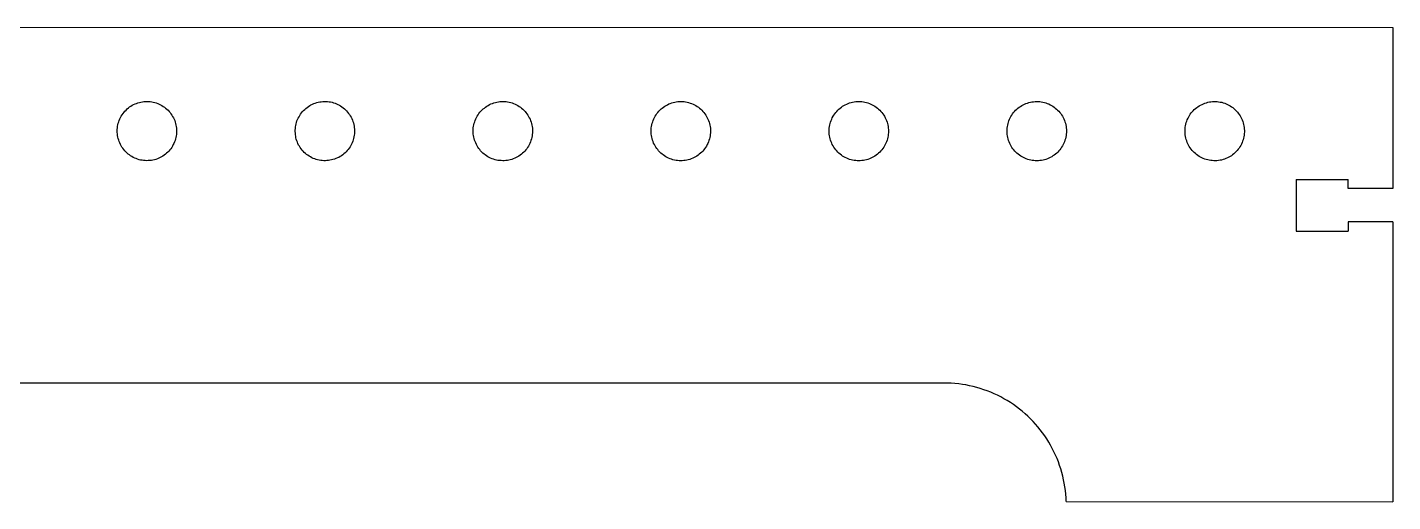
# Model space of a CAD drawing. Extents: x -72 to 72, y -22 to 22.
# Drawn here: x 40.85 to 52.36, y -22 to -18 of the extents above; entities that cross this region are included whole.
import ezdxf

# ---------------------------------------------------------------- set-up
doc = ezdxf.new("R2010")
doc.units = 0
doc.header["$MEASUREMENT"] = 0
doc.layers.get('0').update_dxf_attribs({"linetype": 'CONTINUOUS'})

msp = doc.modelspace()

# ---------------------------------------------------------------- linework, layer by layer
for p, q in [((34.609, -17.999), (52.359, -18)), ((52.359, -18), (52.359, -19.36)), ((41.759, -18.646), (41.771, -18.641)), ((41.771, -18.641), (41.783, -18.636)), ((41.783, -18.636), (41.796, -18.633)), ((41.796, -18.633), (41.808, -18.63)), ((41.808, -18.63), (41.821, -18.627)), ((41.821, -18.627), (41.834, -18.626)), ((41.834, -18.626), (41.847, -18.625)), ((41.847, -18.625), (41.86, -18.625)), ((41.86, -18.625), (41.874, -18.625)), ((41.874, -18.625), (41.887, -18.626)), ((41.887, -18.626), (41.9, -18.628)), ((41.9, -18.628), (41.912, -18.63)), ((41.912, -18.63), (41.925, -18.634)), ((41.925, -18.634), (41.938, -18.637)), ((41.938, -18.637), (41.95, -18.642)), ((41.95, -18.642), (41.962, -18.647)), ((43.254, -18.648), (43.266, -18.643)), ((43.266, -18.643), (43.278, -18.638)), ((43.278, -18.638), (43.29, -18.634)), ((43.29, -18.634), (43.303, -18.631)), ((43.303, -18.631), (43.316, -18.628)), ((43.316, -18.628), (43.329, -18.627)), ((43.329, -18.627), (43.342, -18.625)), ((43.342, -18.625), (43.355, -18.625)), ((43.355, -18.625), (43.368, -18.625)), ((43.368, -18.625), (43.381, -18.626)), ((43.381, -18.626), (43.394, -18.627)), ((43.394, -18.627), (43.407, -18.629)), ((43.407, -18.629), (43.42, -18.632)), ((43.42, -18.632), (43.432, -18.636)), ((43.432, -18.636), (43.445, -18.64)), ((43.445, -18.64), (43.457, -18.645)), ((44.758, -18.646), (44.771, -18.641)), ((44.771, -18.641), (44.783, -18.637)), ((44.783, -18.637), (44.796, -18.633)), ((44.796, -18.633), (44.808, -18.63)), ((44.808, -18.63), (44.821, -18.628)), ((44.821, -18.628), (44.834, -18.626)), ((44.834, -18.626), (44.847, -18.625)), ((44.847, -18.625), (44.86, -18.625)), ((44.86, -18.625), (44.873, -18.625)), ((44.873, -18.625), (44.886, -18.626)), ((44.886, -18.626), (44.899, -18.628)), ((44.899, -18.628), (44.912, -18.631)), ((44.912, -18.631), (44.925, -18.634)), ((44.925, -18.634), (44.937, -18.637)), ((44.937, -18.637), (44.95, -18.642)), ((44.95, -18.642), (44.962, -18.647)), ((46.258, -18.646), (46.27, -18.641)), ((46.27, -18.641), (46.283, -18.637)), ((46.283, -18.637), (46.295, -18.633)), ((46.295, -18.633), (46.308, -18.63)), ((46.308, -18.63), (46.321, -18.628)), ((46.321, -18.628), (46.334, -18.626)), ((46.334, -18.626), (46.347, -18.625)), ((46.347, -18.625), (46.36, -18.625)), ((46.36, -18.625), (46.373, -18.625)), ((46.373, -18.625), (46.386, -18.626)), ((46.386, -18.626), (46.399, -18.628)), ((46.399, -18.628), (46.412, -18.631)), ((46.412, -18.631), (46.425, -18.634)), ((46.425, -18.634), (46.437, -18.638)), ((46.437, -18.638), (46.45, -18.642)), ((46.45, -18.642), (46.462, -18.647)), ((47.757, -18.647), (47.769, -18.642)), ((47.769, -18.642), (47.782, -18.637)), ((47.782, -18.637), (47.794, -18.634)), ((47.794, -18.634), (47.807, -18.63)), ((47.807, -18.63), (47.82, -18.628)), ((47.82, -18.628), (47.833, -18.626)), ((47.833, -18.626), (47.846, -18.625)), ((47.846, -18.625), (47.859, -18.625)), ((47.859, -18.625), (47.872, -18.625)), ((47.872, -18.625), (47.885, -18.626)), ((47.885, -18.626), (47.898, -18.628)), ((47.898, -18.628), (47.911, -18.63)), ((47.911, -18.63), (47.924, -18.634)), ((47.924, -18.634), (47.936, -18.637)), ((47.936, -18.637), (47.949, -18.642)), ((47.949, -18.642), (47.961, -18.647)), ((49.256, -18.647), (49.268, -18.642)), ((49.268, -18.642), (49.281, -18.638)), ((49.281, -18.638), (49.293, -18.634)), ((49.293, -18.634), (49.306, -18.631)), ((49.306, -18.631), (49.319, -18.628)), ((49.319, -18.628), (49.332, -18.627)), ((49.332, -18.627), (49.345, -18.626)), ((49.345, -18.626), (49.358, -18.625)), ((49.358, -18.625), (49.371, -18.625)), ((49.371, -18.625), (49.384, -18.626)), ((49.384, -18.626), (49.397, -18.628)), ((49.397, -18.628), (49.41, -18.63)), ((49.41, -18.63), (49.423, -18.633)), ((49.423, -18.633), (49.435, -18.637)), ((49.435, -18.637), (49.448, -18.641)), ((49.448, -18.641), (49.46, -18.646)), ((50.764, -18.644), (50.776, -18.639)), ((50.776, -18.639), (50.789, -18.635)), ((50.789, -18.635), (50.801, -18.632)), ((50.801, -18.632), (50.814, -18.629)), ((50.814, -18.629), (50.827, -18.627)), ((50.827, -18.627), (50.84, -18.626)), ((50.84, -18.626), (50.853, -18.625)), ((50.853, -18.625), (50.866, -18.625)), ((50.866, -18.625), (50.879, -18.626)), ((50.879, -18.626), (50.892, -18.627)), ((50.892, -18.627), (50.905, -18.63)), ((50.905, -18.63), (50.918, -18.632)), ((50.918, -18.632), (50.931, -18.636)), ((50.931, -18.636), (50.943, -18.64)), ((50.943, -18.64), (50.955, -18.645)), ((41.637, -18.76), (41.643, -18.748)), ((41.643, -18.748), (41.65, -18.737)), ((41.65, -18.737), (41.658, -18.726)), ((41.658, -18.726), (41.666, -18.716)), ((41.666, -18.716), (41.674, -18.706)), ((41.674, -18.706), (41.683, -18.697)), ((41.683, -18.697), (41.693, -18.688)), ((41.693, -18.688), (41.703, -18.679)), ((41.703, -18.679), (41.713, -18.671)), ((41.713, -18.671), (41.724, -18.664)), ((41.724, -18.664), (41.735, -18.657)), ((41.735, -18.657), (41.747, -18.651)), ((41.747, -18.651), (41.759, -18.646)), ((41.962, -18.647), (41.974, -18.653)), ((41.974, -18.653), (41.985, -18.659)), ((41.985, -18.659), (41.996, -18.666)), ((41.996, -18.666), (42.007, -18.673)), ((42.007, -18.673), (42.017, -18.681)), ((42.017, -18.681), (42.027, -18.69)), ((42.027, -18.69), (42.037, -18.699)), ((42.037, -18.699), (42.046, -18.708)), ((42.046, -18.708), (42.054, -18.718)), ((42.054, -18.718), (42.062, -18.729)), ((42.062, -18.729), (42.069, -18.74)), ((42.069, -18.74), (42.076, -18.751)), ((42.076, -18.751), (42.082, -18.762)), ((43.134, -18.765), (43.141, -18.753)), ((43.141, -18.753), (43.147, -18.742)), ((43.147, -18.742), (43.154, -18.731)), ((43.154, -18.731), (43.162, -18.72)), ((43.162, -18.72), (43.171, -18.71)), ((43.171, -18.71), (43.179, -18.701)), ((43.179, -18.701), (43.189, -18.692)), ((43.189, -18.692), (43.199, -18.683)), ((43.199, -18.683), (43.209, -18.675)), ((43.209, -18.675), (43.22, -18.667)), ((43.22, -18.667), (43.231, -18.66)), ((43.231, -18.66), (43.242, -18.654)), ((43.242, -18.654), (43.254, -18.648)), ((43.457, -18.645), (43.469, -18.65)), ((43.469, -18.65), (43.481, -18.656)), ((43.481, -18.656), (43.492, -18.663)), ((43.492, -18.663), (43.503, -18.67)), ((43.503, -18.67), (43.513, -18.678)), ((43.513, -18.678), (43.523, -18.686)), ((43.523, -18.686), (43.533, -18.695)), ((43.533, -18.695), (43.542, -18.705)), ((43.542, -18.705), (43.551, -18.714)), ((43.551, -18.714), (43.559, -18.725)), ((43.559, -18.725), (43.566, -18.735)), ((43.566, -18.735), (43.573, -18.746)), ((43.573, -18.746), (43.58, -18.758)), ((43.58, -18.758), (43.586, -18.769)), ((44.637, -18.76), (44.643, -18.749)), ((44.643, -18.749), (44.65, -18.738)), ((44.65, -18.738), (44.657, -18.727)), ((44.657, -18.727), (44.666, -18.716)), ((44.666, -18.716), (44.674, -18.707)), ((44.674, -18.707), (44.683, -18.697)), ((44.683, -18.697), (44.693, -18.688)), ((44.693, -18.688), (44.703, -18.68)), ((44.703, -18.68), (44.713, -18.672)), ((44.713, -18.672), (44.724, -18.664)), ((44.724, -18.664), (44.735, -18.658)), ((44.735, -18.658), (44.747, -18.651)), ((44.747, -18.651), (44.758, -18.646)), ((44.962, -18.647), (44.974, -18.653)), ((44.974, -18.653), (44.985, -18.659)), ((44.985, -18.659), (44.996, -18.666)), ((44.996, -18.666), (45.007, -18.673)), ((45.007, -18.673), (45.017, -18.681)), ((45.017, -18.681), (45.027, -18.69)), ((45.027, -18.69), (45.037, -18.699)), ((45.037, -18.699), (45.046, -18.709)), ((45.046, -18.709), (45.054, -18.719)), ((45.054, -18.719), (45.062, -18.729)), ((45.062, -18.729), (45.069, -18.74)), ((45.069, -18.74), (45.076, -18.751)), ((45.076, -18.751), (45.082, -18.763)), ((46.137, -18.76), (46.143, -18.749)), ((46.143, -18.749), (46.15, -18.738)), ((46.15, -18.738), (46.157, -18.727)), ((46.157, -18.727), (46.165, -18.717)), ((46.165, -18.717), (46.174, -18.707)), ((46.174, -18.707), (46.183, -18.697)), ((46.183, -18.697), (46.193, -18.688)), ((46.193, -18.688), (46.203, -18.68)), ((46.203, -18.68), (46.213, -18.672)), ((46.213, -18.672), (46.224, -18.665)), ((46.224, -18.665), (46.235, -18.658)), ((46.235, -18.658), (46.247, -18.652)), ((46.247, -18.652), (46.258, -18.646)), ((46.462, -18.647), (46.474, -18.653)), ((46.474, -18.653), (46.485, -18.659)), ((46.485, -18.659), (46.496, -18.666)), ((46.496, -18.666), (46.507, -18.673)), ((46.507, -18.673), (46.517, -18.681)), ((46.517, -18.681), (46.527, -18.69)), ((46.527, -18.69), (46.537, -18.699)), ((46.537, -18.699), (46.546, -18.709)), ((46.546, -18.709), (46.554, -18.719)), ((46.554, -18.719), (46.562, -18.729)), ((46.562, -18.729), (46.569, -18.74)), ((46.569, -18.74), (46.576, -18.751)), ((46.576, -18.751), (46.582, -18.762)), ((47.636, -18.762), (47.642, -18.75)), ((47.642, -18.75), (47.649, -18.739)), ((47.649, -18.739), (47.657, -18.728)), ((47.657, -18.728), (47.665, -18.718)), ((47.665, -18.718), (47.673, -18.708)), ((47.673, -18.708), (47.682, -18.698)), ((47.682, -18.698), (47.692, -18.689)), ((47.692, -18.689), (47.702, -18.681)), ((47.702, -18.681), (47.712, -18.673)), ((47.712, -18.673), (47.723, -18.665)), ((47.723, -18.665), (47.734, -18.659)), ((47.734, -18.659), (47.745, -18.652)), ((47.745, -18.652), (47.757, -18.647)), ((47.961, -18.647), (47.972, -18.652)), ((47.972, -18.652), (47.984, -18.659)), ((47.984, -18.659), (47.995, -18.665)), ((47.995, -18.665), (48.006, -18.673)), ((48.006, -18.673), (48.016, -18.681)), ((48.016, -18.681), (48.026, -18.689)), ((48.026, -18.689), (48.036, -18.698)), ((48.036, -18.698), (48.045, -18.708)), ((48.045, -18.708), (48.053, -18.718)), ((48.053, -18.718), (48.061, -18.728)), ((48.061, -18.728), (48.069, -18.739)), ((48.069, -18.739), (48.075, -18.75)), ((48.075, -18.75), (48.082, -18.762)), ((49.136, -18.763), (49.142, -18.751)), ((49.142, -18.751), (49.149, -18.74)), ((49.149, -18.74), (49.156, -18.729)), ((49.156, -18.729), (49.164, -18.719)), ((49.164, -18.719), (49.172, -18.709)), ((49.172, -18.709), (49.181, -18.699)), ((49.181, -18.699), (49.191, -18.69)), ((49.191, -18.69), (49.201, -18.682)), ((49.201, -18.682), (49.211, -18.673)), ((49.211, -18.673), (49.222, -18.666)), ((49.222, -18.666), (49.233, -18.659)), ((49.233, -18.659), (49.245, -18.653)), ((49.245, -18.653), (49.256, -18.647)), ((49.46, -18.646), (49.471, -18.652)), ((49.471, -18.652), (49.483, -18.658)), ((49.483, -18.658), (49.494, -18.665)), ((49.494, -18.665), (49.505, -18.672)), ((49.505, -18.672), (49.515, -18.68)), ((49.515, -18.68), (49.525, -18.689)), ((49.525, -18.689), (49.535, -18.698)), ((49.535, -18.698), (49.544, -18.707)), ((49.544, -18.707), (49.553, -18.717)), ((49.553, -18.717), (49.561, -18.727)), ((49.561, -18.727), (49.568, -18.738)), ((49.568, -18.738), (49.575, -18.749)), ((49.575, -18.749), (49.581, -18.761)), ((50.634, -18.767), (50.64, -18.755)), ((50.64, -18.755), (50.646, -18.744)), ((50.646, -18.744), (50.653, -18.733)), ((50.653, -18.733), (50.661, -18.722)), ((50.661, -18.722), (50.669, -18.712)), ((50.669, -18.712), (50.678, -18.703)), ((50.678, -18.703), (50.687, -18.693)), ((50.687, -18.693), (50.697, -18.685)), ((50.697, -18.685), (50.707, -18.676)), ((50.707, -18.676), (50.718, -18.669)), ((50.718, -18.669), (50.729, -18.662)), ((50.729, -18.662), (50.74, -18.655)), ((50.74, -18.655), (50.752, -18.649)), ((50.752, -18.649), (50.764, -18.644)), ((50.955, -18.645), (50.967, -18.65)), ((50.967, -18.65), (50.979, -18.656)), ((50.979, -18.656), (50.99, -18.663)), ((50.99, -18.663), (51.001, -18.67)), ((51.001, -18.67), (51.012, -18.677)), ((51.012, -18.677), (51.022, -18.686)), ((51.022, -18.686), (51.032, -18.694)), ((51.032, -18.694), (51.041, -18.704)), ((51.041, -18.704), (51.05, -18.714)), ((51.05, -18.714), (51.058, -18.724)), ((51.058, -18.724), (51.065, -18.734)), ((51.065, -18.734), (51.073, -18.745)), ((51.073, -18.745), (51.079, -18.757)), ((51.079, -18.757), (51.085, -18.768)), ((41.609, -18.86), (41.61, -18.847)), ((41.609, -18.873), (41.609, -18.86)), ((41.609, -18.886), (41.609, -18.873)), ((41.61, -18.847), (41.612, -18.834)), ((41.612, -18.834), (41.615, -18.821)), ((41.615, -18.821), (41.618, -18.808)), ((41.618, -18.808), (41.622, -18.796)), ((41.622, -18.796), (41.626, -18.784)), ((41.626, -18.784), (41.631, -18.772)), ((41.631, -18.772), (41.637, -18.76)), ((42.082, -18.762), (42.088, -18.774)), ((42.088, -18.774), (42.093, -18.786)), ((42.093, -18.786), (42.097, -18.799)), ((42.097, -18.799), (42.101, -18.811)), ((42.101, -18.811), (42.104, -18.824)), ((42.104, -18.824), (42.106, -18.837)), ((42.106, -18.837), (42.108, -18.85)), ((42.108, -18.85), (42.109, -18.863)), ((42.109, -18.863), (42.109, -18.876)), ((43.109, -18.866), (43.11, -18.852)), ((43.109, -18.879), (43.109, -18.866)), ((43.11, -18.852), (43.111, -18.839)), ((43.111, -18.839), (43.114, -18.827)), ((43.114, -18.827), (43.116, -18.814)), ((43.116, -18.814), (43.12, -18.801)), ((43.12, -18.801), (43.124, -18.789)), ((43.124, -18.789), (43.129, -18.777)), ((43.129, -18.777), (43.134, -18.765)), ((43.586, -18.769), (43.591, -18.782)), ((43.591, -18.782), (43.595, -18.794)), ((43.595, -18.794), (43.599, -18.806)), ((43.599, -18.806), (43.603, -18.819)), ((43.603, -18.819), (43.605, -18.832)), ((43.605, -18.832), (43.607, -18.845)), ((43.607, -18.845), (43.608, -18.858)), ((43.608, -18.858), (43.609, -18.871)), ((43.609, -18.871), (43.609, -18.884)), ((44.609, -18.86), (44.61, -18.847)), ((44.609, -18.873), (44.609, -18.86)), ((44.609, -18.887), (44.609, -18.873)), ((44.61, -18.847), (44.612, -18.834)), ((44.612, -18.834), (44.615, -18.822)), ((44.615, -18.822), (44.618, -18.809)), ((44.618, -18.809), (44.622, -18.796)), ((44.622, -18.796), (44.626, -18.784)), ((44.626, -18.784), (44.631, -18.772)), ((44.631, -18.772), (44.637, -18.76)), ((45.082, -18.763), (45.088, -18.774)), ((45.088, -18.774), (45.093, -18.786)), ((45.093, -18.786), (45.097, -18.799)), ((45.097, -18.799), (45.101, -18.811)), ((45.101, -18.811), (45.104, -18.824)), ((45.104, -18.824), (45.106, -18.837)), ((45.106, -18.837), (45.108, -18.85)), ((45.108, -18.85), (45.109, -18.863)), ((45.109, -18.863), (45.109, -18.876)), ((46.109, -18.861), (46.11, -18.848)), ((46.109, -18.874), (46.109, -18.861)), ((46.11, -18.848), (46.112, -18.835)), ((46.112, -18.835), (46.115, -18.822)), ((46.115, -18.822), (46.118, -18.809)), ((46.118, -18.809), (46.122, -18.797)), ((46.122, -18.797), (46.126, -18.784)), ((46.126, -18.784), (46.131, -18.772)), ((46.131, -18.772), (46.137, -18.76)), ((46.582, -18.762), (46.588, -18.774)), ((46.588, -18.774), (46.593, -18.786)), ((46.593, -18.786), (46.597, -18.799)), ((46.597, -18.799), (46.601, -18.811)), ((46.601, -18.811), (46.604, -18.824)), ((46.604, -18.824), (46.606, -18.837)), ((46.606, -18.837), (46.608, -18.85)), ((46.608, -18.85), (46.609, -18.863)), ((46.609, -18.863), (46.609, -18.876)), ((47.609, -18.862), (47.61, -18.849)), ((47.609, -18.875), (47.609, -18.862)), ((47.61, -18.849), (47.612, -18.836)), ((47.612, -18.836), (47.614, -18.823)), ((47.614, -18.823), (47.617, -18.81)), ((47.617, -18.81), (47.621, -18.798)), ((47.621, -18.798), (47.626, -18.785)), ((47.626, -18.785), (47.631, -18.773)), ((47.631, -18.773), (47.636, -18.762)), ((48.082, -18.762), (48.087, -18.773)), ((48.087, -18.773), (48.092, -18.785)), ((48.092, -18.785), (48.097, -18.798)), ((48.097, -18.798), (48.1, -18.81)), ((48.1, -18.81), (48.103, -18.823)), ((48.103, -18.823), (48.106, -18.836)), ((48.106, -18.836), (48.108, -18.849)), ((48.108, -18.849), (48.109, -18.862)), ((48.109, -18.862), (48.109, -18.875)), ((49.109, -18.863), (49.11, -18.85)), ((49.109, -18.876), (49.109, -18.863)), ((49.11, -18.85), (49.112, -18.837)), ((49.112, -18.837), (49.114, -18.824)), ((49.114, -18.824), (49.117, -18.811)), ((49.117, -18.811), (49.121, -18.799)), ((49.121, -18.799), (49.125, -18.787)), ((49.125, -18.787), (49.13, -18.774)), ((49.13, -18.774), (49.136, -18.763)), ((49.581, -18.761), (49.587, -18.772)), ((49.587, -18.772), (49.592, -18.785)), ((49.592, -18.785), (49.596, -18.797)), ((49.596, -18.797), (49.6, -18.809)), ((49.6, -18.809), (49.603, -18.822)), ((49.603, -18.822), (49.606, -18.835)), ((49.606, -18.835), (49.607, -18.848)), ((49.607, -18.848), (49.609, -18.861)), ((49.609, -18.861), (49.609, -18.874)), ((50.609, -18.868), (50.61, -18.855)), ((50.609, -18.881), (50.609, -18.868)), ((50.61, -18.855), (50.611, -18.842)), ((50.611, -18.842), (50.613, -18.829)), ((50.613, -18.829), (50.616, -18.816)), ((50.616, -18.816), (50.619, -18.803)), ((50.619, -18.803), (50.624, -18.791)), ((50.624, -18.791), (50.628, -18.779)), ((50.628, -18.779), (50.634, -18.767)), ((51.085, -18.768), (51.09, -18.78)), ((51.09, -18.78), (51.095, -18.793)), ((51.095, -18.793), (51.099, -18.805)), ((51.099, -18.805), (51.102, -18.818)), ((51.102, -18.818), (51.105, -18.83)), ((51.105, -18.83), (51.107, -18.843)), ((51.107, -18.843), (51.108, -18.856)), ((51.108, -18.856), (51.109, -18.87)), ((51.109, -18.87), (51.109, -18.883)), ((41.61, -18.899), (41.609, -18.886)), ((41.612, -18.912), (41.61, -18.899)), ((41.614, -18.925), (41.612, -18.912)), ((41.617, -18.938), (41.614, -18.925)), ((41.621, -18.95), (41.617, -18.938)), ((41.625, -18.963), (41.621, -18.95)), ((41.63, -18.975), (41.625, -18.963)), ((41.635, -18.987), (41.63, -18.975)), ((41.642, -18.998), (41.635, -18.987)), ((42.087, -18.978), (42.081, -18.989)), ((42.092, -18.966), (42.087, -18.978)), ((42.096, -18.953), (42.092, -18.966)), ((42.1, -18.941), (42.096, -18.953)), ((42.103, -18.928), (42.1, -18.941)), ((42.106, -18.915), (42.103, -18.928)), ((42.107, -18.902), (42.106, -18.915)), ((42.109, -18.889), (42.107, -18.902)), ((42.109, -18.876), (42.109, -18.889)), ((43.11, -18.892), (43.109, -18.879)), ((43.111, -18.905), (43.11, -18.892)), ((43.113, -18.918), (43.111, -18.905)), ((43.115, -18.931), (43.113, -18.918)), ((43.118, -18.943), (43.115, -18.931)), ((43.122, -18.956), (43.118, -18.943)), ((43.127, -18.968), (43.122, -18.956)), ((43.132, -18.98), (43.127, -18.968)), ((43.138, -18.992), (43.132, -18.98)), ((43.583, -18.985), (43.577, -18.996)), ((43.589, -18.973), (43.583, -18.985)), ((43.594, -18.961), (43.589, -18.973)), ((43.598, -18.948), (43.594, -18.961)), ((43.601, -18.936), (43.598, -18.948)), ((43.604, -18.923), (43.601, -18.936)), ((43.606, -18.91), (43.604, -18.923)), ((43.608, -18.897), (43.606, -18.91)), ((43.609, -18.884), (43.608, -18.897)), ((44.61, -18.9), (44.609, -18.887)), ((44.612, -18.913), (44.61, -18.9)), ((44.614, -18.925), (44.612, -18.913)), ((44.617, -18.938), (44.614, -18.925)), ((44.621, -18.951), (44.617, -18.938)), ((44.625, -18.963), (44.621, -18.951)), ((44.63, -18.975), (44.625, -18.963)), ((44.636, -18.987), (44.63, -18.975)), ((44.642, -18.999), (44.636, -18.987)), ((45.087, -18.978), (45.081, -18.99)), ((45.092, -18.966), (45.087, -18.978)), ((45.096, -18.953), (45.092, -18.966)), ((45.1, -18.941), (45.096, -18.953)), ((45.103, -18.928), (45.1, -18.941)), ((45.106, -18.915), (45.103, -18.928)), ((45.107, -18.902), (45.106, -18.915)), ((45.109, -18.889), (45.107, -18.902)), ((45.109, -18.876), (45.109, -18.889)), ((46.109, -18.887), (46.109, -18.874)), ((46.11, -18.9), (46.109, -18.887)), ((46.112, -18.913), (46.11, -18.9)), ((46.114, -18.926), (46.112, -18.913)), ((46.117, -18.938), (46.114, -18.926)), ((46.121, -18.951), (46.117, -18.938)), ((46.125, -18.963), (46.121, -18.951)), ((46.13, -18.976), (46.125, -18.963)), ((46.136, -18.987), (46.13, -18.976)), ((46.142, -18.999), (46.136, -18.987)), ((46.587, -18.978), (46.581, -18.989)), ((46.592, -18.966), (46.587, -18.978)), ((46.596, -18.953), (46.592, -18.966)), ((46.6, -18.941), (46.596, -18.953)), ((46.603, -18.928), (46.6, -18.941)), ((46.606, -18.915), (46.603, -18.928)), ((46.607, -18.902), (46.606, -18.915)), ((46.609, -18.889), (46.607, -18.902)), ((46.609, -18.876), (46.609, -18.889)), ((47.609, -18.888), (47.609, -18.875)), ((47.61, -18.901), (47.609, -18.888)), ((47.612, -18.914), (47.61, -18.901)), ((47.614, -18.927), (47.612, -18.914)), ((47.617, -18.94), (47.614, -18.927)), ((47.621, -18.952), (47.617, -18.94)), ((47.626, -18.965), (47.621, -18.952)), ((47.631, -18.977), (47.626, -18.965)), ((47.636, -18.989), (47.631, -18.977)), ((47.642, -19), (47.636, -18.989)), ((48.082, -18.989), (48.075, -19)), ((48.087, -18.977), (48.082, -18.989)), ((48.092, -18.965), (48.087, -18.977)), ((48.097, -18.952), (48.092, -18.965)), ((48.1, -18.94), (48.097, -18.952)), ((48.103, -18.927), (48.1, -18.94)), ((48.106, -18.914), (48.103, -18.927)), ((48.108, -18.901), (48.106, -18.914)), ((48.109, -18.888), (48.108, -18.901)), ((48.109, -18.875), (48.109, -18.888)), ((49.109, -18.889), (49.109, -18.876)), ((49.11, -18.902), (49.109, -18.889)), ((49.112, -18.915), (49.11, -18.902)), ((49.115, -18.928), (49.112, -18.915)), ((49.118, -18.941), (49.115, -18.928)), ((49.122, -18.953), (49.118, -18.941)), ((49.126, -18.966), (49.122, -18.953)), ((49.131, -18.978), (49.126, -18.966)), ((49.137, -18.99), (49.131, -18.978)), ((49.582, -18.988), (49.576, -18.999)), ((49.588, -18.976), (49.582, -18.988)), ((49.593, -18.964), (49.588, -18.976)), ((49.597, -18.951), (49.593, -18.964)), ((49.601, -18.939), (49.597, -18.951)), ((49.604, -18.926), (49.601, -18.939)), ((49.606, -18.913), (49.604, -18.926)), ((49.608, -18.9), (49.606, -18.913)), ((49.609, -18.887), (49.608, -18.9)), ((49.609, -18.874), (49.609, -18.887)), ((50.61, -18.894), (50.609, -18.881)), ((50.611, -18.907), (50.61, -18.894)), ((50.613, -18.92), (50.611, -18.907)), ((50.616, -18.933), (50.613, -18.92)), ((50.619, -18.945), (50.616, -18.933)), ((50.623, -18.958), (50.619, -18.945)), ((50.628, -18.97), (50.623, -18.958)), ((50.633, -18.982), (50.628, -18.97)), ((50.639, -18.994), (50.633, -18.982)), ((51.084, -18.984), (51.078, -18.995)), ((51.09, -18.972), (51.084, -18.984)), ((51.094, -18.959), (51.09, -18.972)), ((51.098, -18.947), (51.094, -18.959)), ((51.102, -18.934), (51.098, -18.947)), ((51.105, -18.922), (51.102, -18.934)), ((51.107, -18.909), (51.105, -18.922)), ((51.108, -18.896), (51.107, -18.909)), ((51.109, -18.883), (51.108, -18.896)), ((41.648, -19.01), (41.642, -18.998)), ((41.656, -19.02), (41.648, -19.01)), ((41.664, -19.031), (41.656, -19.02)), ((41.672, -19.041), (41.664, -19.031)), ((41.681, -19.05), (41.672, -19.041)), ((41.691, -19.059), (41.681, -19.05)), ((41.7, -19.068), (41.691, -19.059)), ((41.711, -19.076), (41.7, -19.068)), ((41.722, -19.083), (41.711, -19.076)), ((41.733, -19.09), (41.722, -19.083)), ((41.744, -19.097), (41.733, -19.09)), ((41.756, -19.102), (41.744, -19.097)), ((41.768, -19.107), (41.756, -19.102)), ((41.959, -19.104), (41.947, -19.109)), ((41.971, -19.098), (41.959, -19.104)), ((41.983, -19.092), (41.971, -19.098)), ((41.994, -19.085), (41.983, -19.092)), ((42.005, -19.078), (41.994, -19.085)), ((42.015, -19.07), (42.005, -19.078)), ((42.025, -19.061), (42.015, -19.07)), ((42.035, -19.052), (42.025, -19.061)), ((42.044, -19.043), (42.035, -19.052)), ((42.052, -19.033), (42.044, -19.043)), ((42.06, -19.023), (42.052, -19.033)), ((42.068, -19.012), (42.06, -19.023)), ((42.075, -19.001), (42.068, -19.012)), ((42.081, -18.989), (42.075, -19.001)), ((43.144, -19.003), (43.138, -18.992)), ((43.151, -19.014), (43.144, -19.003)), ((43.159, -19.025), (43.151, -19.014)), ((43.167, -19.035), (43.159, -19.025)), ((43.176, -19.045), (43.167, -19.035)), ((43.185, -19.054), (43.176, -19.045)), ((43.195, -19.063), (43.185, -19.054)), ((43.205, -19.071), (43.195, -19.063)), ((43.215, -19.079), (43.205, -19.071)), ((43.226, -19.086), (43.215, -19.079)), ((43.237, -19.093), (43.226, -19.086)), ((43.249, -19.099), (43.237, -19.093)), ((43.261, -19.105), (43.249, -19.099)), ((43.464, -19.101), (43.452, -19.107)), ((43.476, -19.096), (43.464, -19.101)), ((43.487, -19.089), (43.476, -19.096)), ((43.498, -19.082), (43.487, -19.089)), ((43.509, -19.075), (43.498, -19.082)), ((43.519, -19.067), (43.509, -19.075)), ((43.529, -19.058), (43.519, -19.067)), ((43.538, -19.049), (43.529, -19.058)), ((43.547, -19.039), (43.538, -19.049)), ((43.556, -19.029), (43.547, -19.039)), ((43.563, -19.018), (43.556, -19.029)), ((43.571, -19.008), (43.563, -19.018)), ((43.577, -18.996), (43.571, -19.008)), ((44.649, -19.01), (44.642, -18.999)), ((44.656, -19.021), (44.649, -19.01)), ((44.664, -19.031), (44.656, -19.021)), ((44.672, -19.041), (44.664, -19.031)), ((44.681, -19.051), (44.672, -19.041)), ((44.691, -19.06), (44.681, -19.051)), ((44.701, -19.068), (44.691, -19.06)), ((44.711, -19.076), (44.701, -19.068)), ((44.722, -19.084), (44.711, -19.076)), ((44.733, -19.091), (44.722, -19.084)), ((44.744, -19.097), (44.733, -19.091)), ((44.756, -19.103), (44.744, -19.097)), ((44.768, -19.108), (44.756, -19.103)), ((44.971, -19.098), (44.959, -19.104)), ((44.983, -19.092), (44.971, -19.098)), ((44.994, -19.085), (44.983, -19.092)), ((45.005, -19.078), (44.994, -19.085)), ((45.015, -19.07), (45.005, -19.078)), ((45.025, -19.062), (45.015, -19.07)), ((45.035, -19.053), (45.025, -19.062)), ((45.044, -19.043), (45.035, -19.053)), ((45.052, -19.033), (45.044, -19.043)), ((45.06, -19.023), (45.052, -19.033)), ((45.068, -19.012), (45.06, -19.023)), ((45.075, -19.001), (45.068, -19.012)), ((45.081, -18.99), (45.075, -19.001)), ((46.149, -19.01), (46.142, -18.999)), ((46.156, -19.021), (46.149, -19.01)), ((46.164, -19.031), (46.156, -19.021)), ((46.172, -19.041), (46.164, -19.031)), ((46.181, -19.051), (46.172, -19.041)), ((46.191, -19.06), (46.181, -19.051)), ((46.201, -19.068), (46.191, -19.06)), ((46.211, -19.076), (46.201, -19.068)), ((46.222, -19.084), (46.211, -19.076)), ((46.233, -19.091), (46.222, -19.084)), ((46.244, -19.097), (46.233, -19.091)), ((46.256, -19.103), (46.244, -19.097)), ((46.268, -19.108), (46.256, -19.103)), ((46.471, -19.098), (46.46, -19.104)), ((46.483, -19.092), (46.471, -19.098)), ((46.494, -19.085), (46.483, -19.092)), ((46.505, -19.078), (46.494, -19.085)), ((46.515, -19.07), (46.505, -19.078)), ((46.525, -19.062), (46.515, -19.07)), ((46.535, -19.053), (46.525, -19.062)), ((46.544, -19.043), (46.535, -19.053)), ((46.552, -19.033), (46.544, -19.043)), ((46.56, -19.023), (46.552, -19.033)), ((46.568, -19.012), (46.56, -19.023)), ((46.575, -19.001), (46.568, -19.012)), ((46.581, -18.989), (46.575, -19.001)), ((47.649, -19.011), (47.642, -19)), ((47.657, -19.022), (47.649, -19.011)), ((47.665, -19.032), (47.657, -19.022)), ((47.673, -19.042), (47.665, -19.032)), ((47.682, -19.052), (47.673, -19.042)), ((47.692, -19.061), (47.682, -19.052)), ((47.702, -19.069), (47.692, -19.061)), ((47.712, -19.077), (47.702, -19.069)), ((47.723, -19.085), (47.712, -19.077)), ((47.734, -19.092), (47.723, -19.085)), ((47.745, -19.098), (47.734, -19.092)), ((47.757, -19.103), (47.745, -19.098)), ((47.769, -19.108), (47.757, -19.103)), ((47.961, -19.103), (47.949, -19.108)), ((47.972, -19.098), (47.961, -19.103)), ((47.984, -19.092), (47.972, -19.098)), ((47.995, -19.085), (47.984, -19.092)), ((48.006, -19.077), (47.995, -19.085)), ((48.016, -19.069), (48.006, -19.077)), ((48.026, -19.061), (48.016, -19.069)), ((48.036, -19.052), (48.026, -19.061)), ((48.045, -19.042), (48.036, -19.052)), ((48.053, -19.032), (48.045, -19.042)), ((48.061, -19.022), (48.053, -19.032)), ((48.069, -19.011), (48.061, -19.022)), ((48.075, -19), (48.069, -19.011)), ((49.143, -19.001), (49.137, -18.99)), ((49.15, -19.012), (49.143, -19.001)), ((49.157, -19.023), (49.15, -19.012)), ((49.165, -19.033), (49.157, -19.023)), ((49.174, -19.043), (49.165, -19.033)), ((49.183, -19.053), (49.174, -19.043)), ((49.192, -19.062), (49.183, -19.053)), ((49.202, -19.07), (49.192, -19.062)), ((49.213, -19.078), (49.202, -19.07)), ((49.224, -19.085), (49.213, -19.078)), ((49.235, -19.092), (49.224, -19.085)), ((49.246, -19.098), (49.235, -19.092)), ((49.258, -19.104), (49.246, -19.098)), ((49.462, -19.103), (49.45, -19.108)), ((49.473, -19.097), (49.462, -19.103)), ((49.485, -19.091), (49.473, -19.097)), ((49.496, -19.084), (49.485, -19.091)), ((49.507, -19.077), (49.496, -19.084)), ((49.517, -19.069), (49.507, -19.077)), ((49.527, -19.06), (49.517, -19.069)), ((49.536, -19.051), (49.527, -19.06)), ((49.545, -19.042), (49.536, -19.051)), ((49.554, -19.032), (49.545, -19.042)), ((49.562, -19.021), (49.554, -19.032)), ((49.569, -19.01), (49.562, -19.021)), ((49.576, -18.999), (49.569, -19.01)), ((50.645, -19.005), (50.639, -18.994)), ((50.652, -19.016), (50.645, -19.005)), ((50.66, -19.027), (50.652, -19.016)), ((50.668, -19.037), (50.66, -19.027)), ((50.677, -19.047), (50.668, -19.037)), ((50.686, -19.056), (50.677, -19.047)), ((50.696, -19.065), (50.686, -19.056)), ((50.706, -19.073), (50.696, -19.065)), ((50.717, -19.081), (50.706, -19.073)), ((50.728, -19.088), (50.717, -19.081)), ((50.739, -19.095), (50.728, -19.088)), ((50.751, -19.101), (50.739, -19.095)), ((50.762, -19.106), (50.751, -19.101)), ((50.966, -19.101), (50.954, -19.107)), ((50.977, -19.095), (50.966, -19.101)), ((50.989, -19.089), (50.977, -19.095)), ((51, -19.082), (50.989, -19.089)), ((51.01, -19.074), (51, -19.082)), ((51.021, -19.066), (51.01, -19.074)), ((51.03, -19.057), (51.021, -19.066)), ((51.04, -19.048), (51.03, -19.057)), ((51.048, -19.038), (51.04, -19.048)), ((51.057, -19.028), (51.048, -19.038)), ((51.064, -19.018), (51.057, -19.028)), ((51.072, -19.007), (51.064, -19.018)), ((51.078, -18.995), (51.072, -19.007)), ((41.78, -19.112), (41.768, -19.107)), ((41.793, -19.116), (41.78, -19.112)), ((41.805, -19.119), (41.793, -19.116)), ((41.818, -19.121), (41.805, -19.119)), ((41.831, -19.123), (41.818, -19.121)), ((41.844, -19.124), (41.831, -19.123)), ((41.857, -19.125), (41.844, -19.124)), ((41.87, -19.124), (41.857, -19.125)), ((41.884, -19.123), (41.87, -19.124)), ((41.897, -19.122), (41.884, -19.123)), ((41.909, -19.119), (41.897, -19.122)), ((41.922, -19.116), (41.909, -19.119)), ((41.935, -19.113), (41.922, -19.116)), ((41.947, -19.109), (41.935, -19.113)), ((43.273, -19.109), (43.261, -19.105)), ((43.285, -19.114), (43.273, -19.109)), ((43.298, -19.117), (43.285, -19.114)), ((43.311, -19.12), (43.298, -19.117)), ((43.324, -19.122), (43.311, -19.12)), ((43.337, -19.124), (43.324, -19.122)), ((43.35, -19.125), (43.337, -19.124)), ((43.363, -19.125), (43.35, -19.125)), ((43.376, -19.124), (43.363, -19.125)), ((43.389, -19.123), (43.376, -19.124)), ((43.402, -19.121), (43.389, -19.123)), ((43.415, -19.118), (43.402, -19.121)), ((43.427, -19.115), (43.415, -19.118)), ((43.44, -19.111), (43.427, -19.115)), ((43.452, -19.107), (43.44, -19.111)), ((44.78, -19.112), (44.768, -19.108)), ((44.793, -19.116), (44.78, -19.112)), ((44.806, -19.119), (44.793, -19.116)), ((44.818, -19.122), (44.806, -19.119)), ((44.831, -19.123), (44.818, -19.122)), ((44.845, -19.124), (44.831, -19.123)), ((44.858, -19.125), (44.845, -19.124)), ((44.871, -19.125), (44.858, -19.125)), ((44.884, -19.124), (44.871, -19.125)), ((44.897, -19.122), (44.884, -19.124)), ((44.91, -19.12), (44.897, -19.122)), ((44.922, -19.117), (44.91, -19.12)), ((44.935, -19.113), (44.922, -19.117)), ((44.947, -19.109), (44.935, -19.113)), ((44.959, -19.104), (44.947, -19.109)), ((46.281, -19.112), (46.268, -19.108)), ((46.293, -19.116), (46.281, -19.112)), ((46.306, -19.119), (46.293, -19.116)), ((46.319, -19.122), (46.306, -19.119)), ((46.332, -19.123), (46.319, -19.122)), ((46.345, -19.125), (46.332, -19.123)), ((46.358, -19.125), (46.345, -19.125)), ((46.371, -19.125), (46.358, -19.125)), ((46.384, -19.124), (46.371, -19.125)), ((46.397, -19.122), (46.384, -19.124)), ((46.41, -19.12), (46.397, -19.122)), ((46.422, -19.117), (46.41, -19.12)), ((46.435, -19.113), (46.422, -19.117)), ((46.447, -19.109), (46.435, -19.113)), ((46.46, -19.104), (46.447, -19.109)), ((47.782, -19.113), (47.769, -19.108)), ((47.794, -19.117), (47.782, -19.113)), ((47.807, -19.12), (47.794, -19.117)), ((47.82, -19.122), (47.807, -19.12)), ((47.833, -19.124), (47.82, -19.122)), ((47.846, -19.125), (47.833, -19.124)), ((47.859, -19.125), (47.846, -19.125)), ((47.872, -19.125), (47.859, -19.125)), ((47.885, -19.124), (47.872, -19.125)), ((47.898, -19.122), (47.885, -19.124)), ((47.911, -19.12), (47.898, -19.122)), ((47.924, -19.117), (47.911, -19.12)), ((47.936, -19.113), (47.924, -19.117)), ((47.949, -19.108), (47.936, -19.113)), ((49.27, -19.109), (49.258, -19.104)), ((49.283, -19.113), (49.27, -19.109)), ((49.295, -19.117), (49.283, -19.113)), ((49.308, -19.12), (49.295, -19.117)), ((49.321, -19.122), (49.308, -19.12)), ((49.334, -19.124), (49.321, -19.122)), ((49.347, -19.125), (49.334, -19.124)), ((49.36, -19.125), (49.347, -19.125)), ((49.373, -19.125), (49.36, -19.125)), ((49.386, -19.124), (49.373, -19.125)), ((49.399, -19.122), (49.386, -19.124)), ((49.412, -19.119), (49.399, -19.122)), ((49.425, -19.116), (49.412, -19.119)), ((49.437, -19.113), (49.425, -19.116)), ((49.45, -19.108), (49.437, -19.113)), ((50.775, -19.111), (50.762, -19.106)), ((50.787, -19.115), (50.775, -19.111)), ((50.8, -19.118), (50.787, -19.115)), ((50.813, -19.121), (50.8, -19.118)), ((50.825, -19.123), (50.813, -19.121)), ((50.838, -19.124), (50.825, -19.123)), ((50.852, -19.125), (50.838, -19.124)), ((50.865, -19.125), (50.852, -19.125)), ((50.878, -19.125), (50.865, -19.125)), ((50.891, -19.123), (50.878, -19.125)), ((50.904, -19.121), (50.891, -19.123)), ((50.916, -19.119), (50.904, -19.121)), ((50.929, -19.115), (50.916, -19.119)), ((50.942, -19.111), (50.929, -19.115)), ((50.954, -19.107), (50.942, -19.111)), ((51.547, -19.282), (51.546, -19.719)), ((51.547, -19.282), (51.984, -19.282)), ((51.984, -19.36), (51.984, -19.282)), ((52.359, -19.36), (51.984, -19.36)), ((52.359, -19.641), (51.984, -19.641)), ((51.984, -19.641), (51.984, -19.719)), ((52.359, -19.641), (52.359, -22.001)), ((51.546, -19.719), (51.984, -19.719)), ((48.607, -21), (33.609, -20.999)), ((48.639, -21.002), (48.607, -21)), ((48.67, -21.004), (48.639, -21.002)), ((48.701, -21.007), (48.67, -21.004)), ((48.732, -21.011), (48.701, -21.007)), ((48.762, -21.016), (48.732, -21.011)), ((48.793, -21.022), (48.762, -21.016)), ((48.823, -21.029), (48.793, -21.022)), ((48.853, -21.037), (48.823, -21.029)), ((48.883, -21.046), (48.853, -21.037)), ((48.913, -21.056), (48.883, -21.046)), ((48.942, -21.066), (48.913, -21.056)), ((48.971, -21.078), (48.942, -21.066)), ((49, -21.09), (48.971, -21.078)), ((49.028, -21.103), (49, -21.09)), ((49.056, -21.117), (49.028, -21.103)), ((49.083, -21.132), (49.056, -21.117)), ((49.11, -21.148), (49.083, -21.132)), ((49.137, -21.165), (49.11, -21.148)), ((49.163, -21.182), (49.137, -21.165)), ((49.188, -21.2), (49.163, -21.182)), ((49.213, -21.219), (49.188, -21.2)), ((49.237, -21.238), (49.213, -21.219)), ((49.261, -21.259), (49.237, -21.238)), ((49.284, -21.28), (49.261, -21.259)), ((49.306, -21.301), (49.284, -21.28)), ((49.328, -21.324), (49.306, -21.301)), ((49.349, -21.347), (49.328, -21.324)), ((49.369, -21.37), (49.349, -21.347)), ((49.389, -21.395), (49.369, -21.37)), ((49.408, -21.42), (49.389, -21.395)), ((49.426, -21.445), (49.408, -21.42)), ((49.443, -21.471), (49.426, -21.445)), ((49.46, -21.497), (49.443, -21.471)), ((49.475, -21.524), (49.46, -21.497)), ((49.49, -21.552), (49.475, -21.524)), ((49.504, -21.579), (49.49, -21.552)), ((49.517, -21.608), (49.504, -21.579)), ((49.53, -21.636), (49.517, -21.608)), ((49.541, -21.665), (49.53, -21.636)), ((49.552, -21.695), (49.541, -21.665)), ((49.562, -21.724), (49.552, -21.695)), ((49.57, -21.754), (49.562, -21.724)), ((49.578, -21.784), (49.57, -21.754)), ((49.585, -21.815), (49.578, -21.784)), ((49.591, -21.845), (49.585, -21.815)), ((49.596, -21.876), (49.591, -21.845)), ((49.6, -21.907), (49.596, -21.876)), ((49.604, -21.938), (49.6, -21.907)), ((49.606, -21.969), (49.604, -21.938)), ((49.607, -21.999), (49.606, -21.969)), ((49.607, -22), (49.607, -21.999)), ((49.607, -22), (52.359, -22.001))]:
    msp.add_line(p, q)

doc.saveas('drawing.dxf')
